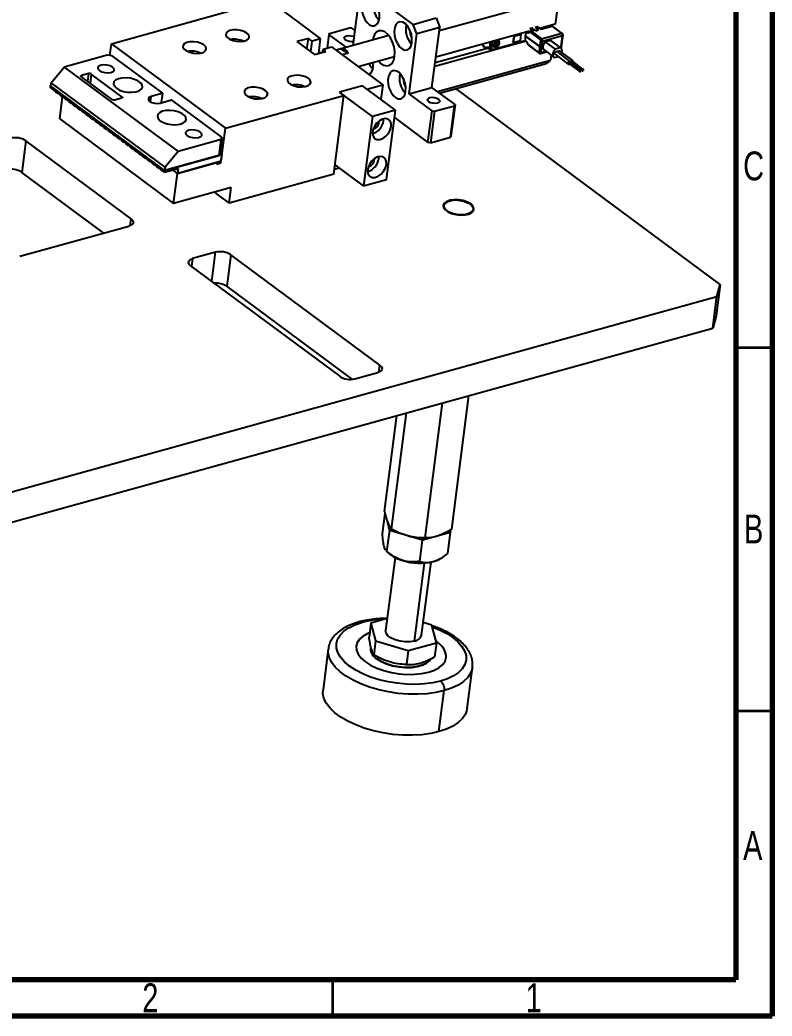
# Model space of a CAD drawing. Header units: millimetres. Extents: x 15 to 836, y 5 to 589.
# Drawn here: x 732.5 to 836, y 5 to 142.1 of the extents above; entities that cross this region are included whole.
import ezdxf

# ---------------------------------------------------------------- set-up
doc = ezdxf.new("R2010")
doc.units = ezdxf.units.MM
doc.styles.add('SLDTEXTSTYLE0', font='TXT', dxfattribs={"width": 0.75})

msp = doc.modelspace()

# ---------------------------------------------------------------- linework, layer by layer
at = {"color": 7, "linetype": 'Continuous', "lineweight": 70}
for p, q in [((836, 589), (836, 5)), ((831, 584), (831, 10)), ((831, 10), (20, 10)), ((836, 5), (15, 5))]:
    msp.add_line(p, q, dxfattribs=at)
at = {"color": 7, "linetype": 'Continuous', "lineweight": 25}
for p, q in [((779.27, 145.94), (778.32, 138.54)), ((786.62, 141.44), (779.99, 146.36)), ((766.75, 144.76), (773.89, 139.47)), ((790.22, 140.62), (806.64, 145.16)), ((806.64, 145.16), (806.16, 141.48)), ((745.11, 138.77), (761.42, 143.29)), ((786.62, 141.44), (789.78, 142.32)), ((787.12, 140.13), (786.62, 141.44)), ((789.78, 142.32), (790.27, 141)), ((806.16, 141.48), (804.04, 140.89)), ((805.68, 141.21), (804.17, 140.79)), ((804.2, 140.77), (805.74, 141.2)), ((805.33, 141.11), (805.2, 141.21)), ((807.06, 140.22), (805.74, 141.2)), ((807.13, 140.21), (805.81, 141.19)), ((775.04, 140.05), (774.8, 138.18)), ((775.09, 140.21), (775.04, 140.05)), ((777.42, 138.29), (775.04, 140.05)), ((775.09, 140.21), (777.85, 140.98)), ((783.27, 139.91), (776.72, 138.09)), ((778.2, 140.92), (777.85, 140.98)), ((778.59, 140.64), (778.2, 140.92)), ((786.05, 131.89), (787.12, 140.13)), ((790.27, 141), (787.12, 140.13)), ((789.21, 132.76), (790.27, 141)), ((802.64, 140.5), (789.75, 136.94)), ((800.4, 138.96), (800.51, 139.83)), ((800.52, 139.83), (800.4, 138.96)), ((800.51, 139.83), (801.5, 140.1)), ((800.52, 139.83), (800.51, 139.83)), ((801.5, 140.1), (800.52, 139.83)), ((801.39, 139.23), (801.5, 140.1)), ((801.5, 140.1), (801.5, 140.1)), ((802.04, 139.81), (802.01, 139.24)), ((802.15, 140.37), (802.04, 139.85)), ((802.04, 139.85), (804.03, 138.38)), ((802.04, 139.81), (804.03, 138.34)), ((802.24, 140.39), (802.37, 140.3)), ((802.37, 140.3), (802.71, 140.4)), ((802.43, 140.29), (802.7, 140.38)), ((802.6, 140.48), (802.6, 140.49)), ((802.6, 140.48), (802.71, 140.4)), ((803, 140.91), (802.68, 140.82)), ((802.7, 140.38), (804.15, 139.3)), ((803.06, 140.89), (802.74, 140.8)), ((802.74, 140.8), (803.17, 140.49)), ((803.12, 140.5), (802.84, 140.42)), ((802.97, 140.43), (803.17, 140.49)), ((802.97, 140.43), (804.28, 139.45)), ((803.49, 140.57), (803.06, 140.89)), ((803.35, 140.7), (803.33, 140.69)), ((803.71, 141.1), (803.4, 141.02)), ((803.77, 141.09), (803.45, 141)), ((803.45, 141), (803.88, 140.68)), ((803.83, 140.7), (803.46, 140.59)), ((803.49, 140.57), (803.88, 140.68)), ((804.2, 140.77), (803.77, 141.09)), ((804.28, 139.45), (807.06, 140.22)), ((804.4, 139.12), (807.18, 139.89)), ((806.98, 138.33), (807.18, 139.89)), ((807.04, 138.38), (807.24, 139.94)), ((807.13, 140.21), (807.13, 140.21)), ((807.24, 139.94), (807.24, 139.94)), ((744.9, 137.15), (745.11, 138.77)), ((745.11, 138.77), (760.79, 127.15)), ((772.2, 139.52), (770.62, 139.08)), ((770.62, 139.08), (773.03, 137.29)), ((772.01, 138.05), (772.2, 139.52)), ((772.71, 139.14), (772.2, 139.52)), ((772.52, 137.67), (772.71, 139.14)), ((773.89, 139.47), (772.71, 139.14)), ((773.64, 137.46), (773.89, 139.47)), ((802.17, 139.12), (789.58, 135.63)), ((797.34, 137.95), (802.01, 139.24)), ((797.68, 138.53), (798.24, 139.2)), ((800.4, 138.96), (801.39, 139.23)), ((800.4, 138.96), (800.4, 138.96)), ((802.21, 139.09), (802.01, 139.24)), ((802.47, 138.62), (802.26, 139.02)), ((802.47, 138.62), (803.92, 137.54)), ((802.58, 138.49), (803.95, 137.47)), ((804.03, 138.38), (804.19, 139.17)), ((804.4, 139.12), (804.24, 138.33)), ((805.52, 139.24), (804.84, 139.05)), ((806.2, 138.05), (804.84, 139.05)), ((806.88, 138.24), (805.52, 139.24)), ((805.58, 139.21), (805.52, 139.24)), ((806.94, 138.2), (805.58, 139.21)), ((744.53, 137.21), (738.6, 135.57)), ((745.22, 137.1), (744.53, 137.21)), ((752.16, 131.96), (745.22, 137.1)), ((773.03, 137.29), (774.61, 137.73)), ((774.17, 137.63), (773.82, 137.53)), ((774.16, 137.61), (774.22, 138.02)), ((774.22, 138.02), (775.4, 138.35)), ((774.61, 137.73), (774.22, 138.02)), ((775.4, 138.35), (782.43, 133.14)), ((776.68, 138.08), (776.01, 137.9)), ((776.68, 138.08), (777.69, 137.48)), ((777.69, 137.48), (776.88, 137.25)), ((796.98, 138.16), (789.65, 136.13)), ((796.84, 138.33), (797.15, 138.11)), ((796.9, 138.22), (797.24, 137.97)), ((796.9, 138.17), (796.96, 138.19)), ((796.95, 138.19), (796.9, 138.17)), ((803.99, 137.58), (804.03, 138.34)), ((804.12, 137.43), (804.97, 137.67)), ((804.24, 138.31), (804.2, 137.56)), ((804.63, 137.92), (805.99, 136.91)), ((805.61, 137.19), (805.52, 136.5)), ((806.15, 137.33), (807.96, 135.99)), ((806.88, 138.24), (806.2, 138.05)), ((808.23, 136.35), (806.42, 137.69)), ((808.58, 136.45), (806.77, 137.79)), ((807.04, 138.38), (807.04, 138.37)), ((779.07, 135.63), (784.07, 137.02)), ((789.98, 132.19), (805.52, 136.5)), ((790.26, 131.99), (804.62, 135.97)), ((806.05, 136.88), (806.56, 137.02)), ((808.02, 136.07), (809.53, 134.95)), ((809.68, 135.15), (808.17, 136.27)), ((808.27, 136.23), (808.27, 136.23)), ((808.27, 136.23), (808.27, 136.23)), ((808.27, 136.21), (808.27, 136.21)), ((808.27, 136.19), (808.27, 136.21)), ((808.27, 136.21), (808.27, 136.19)), ((808.38, 136.16), (809.88, 135.05)), ((810.03, 135.25), (808.52, 136.37)), ((736.8, 133.4), (738.6, 135.57)), ((738.6, 135.57), (754.29, 123.95)), ((741.99, 134.67), (741.01, 134.4)), ((746.56, 131.48), (742.34, 134.61)), ((736.71, 132.71), (736.74, 132.97)), ((736.8, 133.4), (736.74, 132.97)), ((737.24, 132.6), (736.74, 132.97)), ((752.43, 121.35), (736.74, 132.97)), ((752.48, 121.78), (736.8, 133.4)), ((740.96, 134.23), (745.18, 131.1)), ((779.65, 132.99), (776.5, 132.11)), ((784.18, 129.64), (779.65, 132.99)), ((780.26, 132.54), (779.65, 132.99)), ((780.26, 132.54), (782.43, 133.14)), ((782.43, 133.14), (782.17, 131.12)), ((736.71, 132.71), (737.21, 132.34)), ((737.21, 132.34), (737.24, 132.6)), ((737.21, 132.34), (737.45, 132.41)), ((737.42, 132.18), (737.46, 132.44)), ((737.81, 131.89), (737.42, 132.18)), ((737.84, 132.15), (737.46, 132.44)), ((737.81, 131.89), (737.84, 132.15)), ((737.81, 131.89), (738.06, 131.96)), ((738.03, 131.73), (738.06, 131.99)), ((738.41, 131.45), (738.03, 131.73)), ((738.45, 131.71), (738.06, 131.99)), ((738.41, 131.45), (738.45, 131.71)), ((752.16, 131.96), (750.58, 131.52)), ((751.99, 130.68), (752.16, 131.96)), ((760.79, 127.15), (777.1, 131.67)), ((775.7, 120.82), (777.1, 131.67)), ((781.02, 128.76), (776.5, 132.11)), ((776.5, 132.11), (777.1, 131.67)), ((786.05, 131.89), (789.21, 132.76)), ((789.22, 129.54), (786.05, 131.89)), ((792.38, 130.42), (789.21, 132.76)), ((828.86, 105.66), (792.5, 132.61)), ((737.99, 128.44), (738.38, 131.47)), ((738.41, 131.45), (738.66, 131.52)), ((738.63, 131.29), (738.66, 131.55)), ((739.02, 131), (738.63, 131.29)), ((739.05, 131.26), (738.66, 131.55)), ((739.02, 131), (739.05, 131.26)), ((739.02, 131), (739.26, 131.07)), ((739.23, 130.84), (739.27, 131.1)), ((739.62, 130.55), (739.23, 130.84)), ((739.65, 130.81), (739.27, 131.1)), ((739.62, 130.55), (739.65, 130.81)), ((739.62, 130.55), (739.87, 130.62)), ((739.84, 130.39), (739.87, 130.65)), ((740.22, 130.11), (739.84, 130.39)), ((740.26, 130.37), (739.87, 130.65)), ((740.22, 130.11), (740.26, 130.37)), ((740.44, 129.94), (740.47, 130.21)), ((740.86, 129.92), (740.47, 130.21)), ((745.53, 131.04), (746.52, 131.32)), ((751.79, 130.62), (753.37, 131.06)), ((760.3, 125.92), (753.37, 131.06)), ((789.57, 129.49), (792.33, 130.25)), ((791.77, 125.91), (792.33, 130.25)), ((792.38, 130.42), (791.82, 126.08)), ((792.33, 130.25), (792.38, 130.42)), ((740.22, 130.11), (740.47, 130.17)), ((740.83, 129.66), (740.44, 129.94)), ((740.83, 129.66), (740.86, 129.92)), ((740.83, 129.66), (741.07, 129.73)), ((741.04, 129.5), (741.08, 129.76)), ((741.43, 129.21), (741.04, 129.5)), ((741.46, 129.47), (741.08, 129.76)), ((741.43, 129.21), (741.46, 129.47)), ((741.43, 129.21), (741.67, 129.28)), ((741.65, 129.05), (741.68, 129.31)), ((742.03, 128.76), (741.65, 129.05)), ((742.07, 129.03), (741.68, 129.31)), ((742.03, 128.76), (742.07, 129.03)), ((742.03, 128.76), (742.28, 128.83)), ((742.25, 128.6), (742.28, 128.86)), ((742.67, 128.58), (742.28, 128.86)), ((784.18, 129.64), (781.02, 128.76)), ((782.95, 120.09), (784.18, 129.64)), ((788.66, 125.21), (789.22, 129.54)), ((789.57, 129.49), (789.01, 125.15)), ((789.22, 129.54), (789.57, 129.49)), ((737.99, 128.44), (753.67, 116.82)), ((742.63, 128.32), (742.25, 128.6)), ((742.63, 128.32), (742.67, 128.58)), ((742.63, 128.32), (742.88, 128.39)), ((742.85, 128.16), (742.89, 128.42)), ((743.24, 127.87), (742.85, 128.16)), ((743.27, 128.13), (742.89, 128.42)), ((743.24, 127.87), (743.27, 128.13)), ((743.24, 127.87), (743.48, 127.94)), ((743.46, 127.71), (743.49, 127.97)), ((743.84, 127.42), (743.46, 127.71)), ((743.87, 127.68), (743.49, 127.97)), ((743.84, 127.42), (743.87, 127.68)), ((743.84, 127.42), (744.09, 127.49)), ((744.06, 127.26), (744.09, 127.52)), ((744.48, 127.24), (744.09, 127.52)), ((781.02, 128.76), (779.79, 119.22)), ((782.55, 128.17), (782.56, 128.45)), ((784.05, 128.62), (788.66, 125.21)), ((744.44, 126.98), (744.06, 127.26)), ((744.44, 126.98), (744.48, 127.24)), ((744.44, 126.98), (744.69, 127.05)), ((744.66, 126.82), (744.7, 127.08)), ((745.05, 126.53), (744.66, 126.82)), ((745.08, 126.79), (744.7, 127.08)), ((745.05, 126.53), (745.08, 126.79)), ((745.05, 126.53), (745.29, 126.6)), ((745.26, 126.37), (745.3, 126.63)), ((745.65, 126.08), (745.26, 126.37)), ((745.68, 126.34), (745.3, 126.63)), ((745.65, 126.08), (745.68, 126.34)), ((745.65, 126.08), (745.9, 126.15)), ((745.87, 125.92), (745.9, 126.18)), ((746.29, 125.9), (745.9, 126.18)), ((760.18, 122.38), (760.79, 127.15)), ((733.32, 125.42), (732.76, 121.08)), ((747.8, 114.69), (733.32, 125.42)), ((746.25, 125.64), (745.87, 125.92)), ((746.25, 125.64), (746.29, 125.9)), ((746.25, 125.64), (746.5, 125.7)), ((746.47, 125.47), (746.5, 125.74)), ((746.86, 125.19), (746.47, 125.47)), ((746.89, 125.45), (746.5, 125.74)), ((746.86, 125.19), (746.89, 125.45)), ((746.86, 125.19), (747.1, 125.26)), ((747.07, 125.03), (747.11, 125.29)), ((747.46, 124.74), (747.07, 125.03)), ((747.49, 125), (747.11, 125.29)), ((747.46, 124.74), (747.49, 125)), ((747.46, 124.74), (747.71, 124.81)), ((747.68, 124.58), (747.71, 124.84)), ((748.1, 124.56), (747.71, 124.84)), ((760.21, 125.59), (754.29, 123.95)), ((759.93, 123.42), (760.21, 125.59)), ((760.3, 125.92), (760.02, 123.75)), ((760.21, 125.59), (760.3, 125.92)), ((789.01, 125.15), (788.66, 125.21)), ((789.01, 125.15), (791.77, 125.91)), ((791.82, 126.08), (791.77, 125.91)), ((748.06, 124.29), (747.68, 124.58)), ((748.06, 124.29), (748.1, 124.56)), ((748.06, 124.29), (748.31, 124.36)), ((748.28, 124.13), (748.31, 124.39)), ((748.67, 123.85), (748.28, 124.13)), ((748.7, 124.11), (748.31, 124.39)), ((748.67, 123.85), (748.7, 124.11)), ((748.67, 123.85), (748.91, 123.92)), ((748.88, 123.69), (748.92, 123.95)), ((749.27, 123.4), (748.88, 123.69)), ((749.3, 123.66), (748.92, 123.95)), ((749.27, 123.4), (749.3, 123.66)), ((749.27, 123.4), (749.52, 123.47)), ((749.49, 123.24), (749.52, 123.5)), ((749.91, 123.21), (749.52, 123.5)), ((760.33, 123.53), (752.43, 121.35)), ((752.43, 121.35), (759.93, 123.42)), ((754.29, 123.95), (752.48, 121.78)), ((760.02, 123.75), (759.93, 123.42)), ((760.02, 123.75), (760.33, 123.53)), ((760.21, 122.6), (760.33, 123.53)), ((749.87, 122.95), (749.49, 123.24)), ((749.87, 122.95), (749.91, 123.21)), ((749.87, 122.95), (750.12, 123.02)), ((750.09, 122.79), (750.12, 123.05)), ((750.48, 122.51), (750.09, 122.79)), ((750.51, 122.77), (750.12, 123.05)), ((750.48, 122.51), (750.51, 122.77)), ((750.48, 122.51), (750.72, 122.58)), ((750.69, 122.35), (750.73, 122.61)), ((751.08, 122.06), (750.69, 122.35)), ((751.11, 122.32), (750.73, 122.61)), ((751.08, 122.06), (751.11, 122.32)), ((751.08, 122.06), (751.33, 122.13)), ((751.3, 121.9), (751.33, 122.16)), ((751.72, 121.87), (751.33, 122.16)), ((760.21, 122.6), (754.2, 120.94)), ((754.2, 120.94), (759.61, 122.44)), ((759.61, 122.44), (759.58, 122.22)), ((759.58, 122.22), (760.18, 122.38)), ((759.97, 122.53), (760.18, 122.38)), ((779.79, 119.22), (775.87, 122.13)), ((781.88, 122.96), (781.89, 123.25)), ((744.04, 112.73), (732.76, 121.08)), ((751.68, 121.61), (751.3, 121.9)), ((751.68, 121.61), (751.72, 121.87)), ((751.68, 121.61), (751.93, 121.68)), ((751.9, 121.45), (751.93, 121.71)), ((752.39, 121.09), (751.9, 121.45)), ((752.43, 121.35), (751.93, 121.71)), ((752.39, 121.09), (754.29, 121.61)), ((752.39, 121.09), (752.43, 121.35)), ((752.48, 121.78), (752.43, 121.35)), ((754.2, 120.94), (753.57, 121.41)), ((753.67, 116.82), (754.2, 120.94)), ((754.29, 121.61), (754.2, 120.94)), ((775.7, 120.82), (761.29, 116.83)), ((776.5, 121.66), (775.78, 121.46)), ((779.79, 119.22), (782.95, 120.09)), ((761.57, 119), (753.67, 116.82)), ((759.48, 118.18), (759.51, 118.43)), ((759.48, 118.18), (761.29, 116.83)), ((761.29, 116.83), (761.57, 119)), ((791.25, 117.03), (791.17, 116.99)), ((794.68, 116.53), (794.61, 116.59)), ((732.52, 109.54), (747.52, 113.69)), ((759.44, 110.09), (756.28, 109.21)), ((761.53, 109.74), (760.97, 105.41)), ((782.04, 94.55), (761.53, 109.74)), ((756, 108.21), (776.51, 93.02)), ((828.86, 105.66), (828.3, 101.33)), ((828.4, 104), (828.86, 105.66)), ((778.24, 92.61), (760.97, 105.41)), ((684.28, 64.11), (828.4, 104)), ((827.84, 99.66), (828.4, 104)), ((828.3, 101.33), (827.84, 99.66)), ((683.72, 59.77), (827.84, 99.66)), ((778.6, 92.67), (781.76, 93.55)), ((788.28, 70.78), (790.67, 89.38)), ((791.93, 72.01), (794.3, 90.38)), ((783.65, 72), (785.72, 88)), ((782.69, 74.44), (784.39, 87.64)), ((782.39, 71.36), (782.75, 74.17)), ((783.39, 71.82), (783.08, 73.03)), ((783.02, 68.92), (783.39, 71.82)), ((787.89, 70.46), (783.39, 71.82)), ((791.77, 71.53), (787.89, 70.46)), ((791.39, 68.63), (791.77, 71.53)), ((791.68, 71.86), (791.77, 71.53)), ((785.92, 71.06), (785.84, 71.09)), ((787.52, 67.56), (787.89, 70.46)), ((788.19, 70.78), (788.38, 70.78)), ((782.81, 69.1), (782.63, 69.57)), ((782.89, 69.01), (783.17, 68.75)), ((783.02, 68.92), (782.9, 69.03)), ((784.13, 68.09), (782.83, 58.04)), ((787.79, 57.4), (789.09, 67.45)), ((790.18, 67.84), (790.33, 67.92)), ((780.81, 59.08), (780.56, 57.15)), ((783.04, 59.7), (780.81, 59.08)), ((780.81, 59.08), (781.43, 56.64)), ((789.19, 58.79), (788.01, 59.14)), ((789.81, 56.35), (789.19, 58.79)), ((781.43, 56.64), (781.19, 54.71)), ((781.43, 56.64), (785.94, 55.28)), ((785.94, 55.28), (789.81, 56.35)), ((789.81, 56.35), (789.56, 54.42)), ((789.91, 56.48), (789.75, 56.59)), ((789.9, 56.44), (789.76, 56.54)), ((789.91, 56.48), (789.9, 56.44)), ((774.94, 55.53), (774.22, 49.89)), ((780.76, 55.66), (780.75, 55.61)), ((785.94, 55.28), (785.69, 53.35)), ((781.62, 54.18), (781.61, 54.14)), ((794.05, 47.33), (794.78, 52.97)), ((790.17, 44.14), (790.89, 49.78))]:
    msp.add_line(p, q, dxfattribs=at)
at = {"color": 8, "linetype": 'Continuous', "lineweight": 25}
for p, q in [((805.28, 141.11), (805.16, 141.2)), ((804.16, 140.8), (805.28, 141.11)), ((797.15, 138.11), (797.26, 139.01)), ((797.48, 139.08), (797.34, 137.95)), ((804.2, 137.56), (804.87, 137.74)), ((806.82, 138.29), (806.98, 138.33)), ((741.01, 134.4), (740.98, 134.21)), ((741.85, 133.57), (741.99, 134.67)), ((742.34, 134.61), (742.18, 133.33)), ((746.54, 131.33), (746.56, 131.48)), ((750.48, 130.79), (750.58, 131.52)), ((790.87, 116.26), (790.81, 116.22)), ((794.85, 116.27), (794.92, 116.2)), ((747.68, 113.75), (747.8, 114.69)), ((758.92, 106.05), (759.44, 110.09)), ((756.28, 109.21), (756.14, 108.11)), ((781.92, 93.6), (782.04, 94.55)), ((786.82, 56.6), (788.2, 67.33))]:
    msp.add_line(p, q, dxfattribs=at)
at = {"color": 7, "linetype": 'Continuous', "lineweight": 35}
for p, q in [((831, 97), (836, 97)), ((831, 47), (836, 47)), ((775.5, 10), (775.5, 5))]:
    msp.add_line(p, q, dxfattribs=at)
at = {"color": 7, "linetype": 'Continuous', "lineweight": 25, "flags": 128}
for points in [[(781.97, 142.28), (781.98, 142.83), (781.89, 143.41), (781.69, 143.97), (781.41, 144.46), (781.08, 144.84), (780.71, 145.07), (780.35, 145.12), (780.03, 145.01), (779.77, 144.73), (779.6, 144.32), (779.54, 143.8), (779.58, 143.23), (779.73, 142.65), (779.97, 142.12), (780.28, 141.68), (780.63, 141.38), (781, 141.23), (781.34, 141.26), (781.63, 141.46), (781.85, 141.81), (781.97, 142.28)], [(786.45, 138.96), (786.46, 139.51), (786.37, 140.09), (786.17, 140.65), (785.89, 141.14), (785.56, 141.52), (785.19, 141.75), (784.83, 141.8), (784.51, 141.69), (784.25, 141.41), (784.08, 141), (784.02, 140.48), (784.06, 139.91), (784.21, 139.33), (784.45, 138.8), (784.76, 138.36), (785.11, 138.06), (785.48, 137.91), (785.82, 137.94), (786.11, 138.14), (786.33, 138.49), (786.45, 138.96)], [(763.75, 140.25), (763.36, 140.47), (762.88, 140.62), (762.35, 140.7), (761.83, 140.69), (761.39, 140.59), (761.06, 140.42), (760.88, 140.19), (760.87, 139.93), (761.04, 139.67), (761.36, 139.43), (761.81, 139.24), (762.32, 139.12), (762.85, 139.09), (763.34, 139.14), (763.73, 139.28), (763.99, 139.48), (764.08, 139.73), (764, 140), (763.75, 140.25)], [(778.39, 139.08), (778.2, 139.06), (777.87, 139.08), (777.56, 139.16), (777.31, 139.29), (777.16, 139.45), (777.14, 139.62), (777.25, 139.76), (777.47, 139.86), (777.76, 139.9), (778.09, 139.88), (778.41, 139.8), (778.48, 139.77)], [(784.07, 137.04), (784.09, 137.67), (784, 138.33), (783.8, 138.98), (783.51, 139.57), (783.15, 140.05), (782.74, 140.4), (782.32, 140.57), (781.92, 140.57), (781.57, 140.39), (781.29, 140.05), (781.11, 139.56), (781.06, 139.3)], [(757.83, 138.61), (757.44, 138.83), (756.96, 138.98), (756.43, 139.06), (755.91, 139.05), (755.46, 138.95), (755.13, 138.78), (754.96, 138.55), (754.95, 138.29), (755.12, 138.03), (755.44, 137.79), (755.88, 137.6), (756.4, 137.48), (756.93, 137.45), (757.42, 137.5), (757.81, 137.64), (758.07, 137.84), (758.16, 138.09), (758.08, 138.36), (757.83, 138.61)], [(797.68, 138.63), (797.69, 138.47), (797.76, 138.35), (797.88, 138.29), (798.03, 138.29), (798.19, 138.37), (798.33, 138.5), (798.44, 138.67), (798.49, 138.85), (798.48, 139.01), (798.42, 139.13), (798.3, 139.19), (798.15, 139.18), (797.99, 139.11), (797.84, 138.97), (797.74, 138.81), (797.68, 138.63)], [(804.84, 139.05), (804.71, 138.91), (804.59, 138.74), (804.52, 138.57), (804.47, 138.39), (804.47, 138.22), (804.51, 138.08), (804.58, 137.96), (804.63, 137.92)], [(806.2, 138.05), (806.06, 137.9), (805.95, 137.74), (805.87, 137.56), (805.83, 137.38), (805.83, 137.22), (805.87, 137.07), (805.94, 136.95), (806.05, 136.88)], [(806.15, 137.33), (806.13, 137.35), (806.11, 137.42), (806.12, 137.5), (806.15, 137.58), (806.21, 137.65), (806.29, 137.69), (806.36, 137.71), (806.42, 137.69), (806.42, 137.69)], [(806.49, 137.64), (806.49, 137.65), (806.55, 137.73), (806.61, 137.78), (806.69, 137.81), (806.75, 137.8), (806.77, 137.79)], [(743.47, 135.08), (743.8, 134.91), (744.21, 134.8), (744.65, 134.77), (745.04, 134.82), (745.33, 134.95), (745.47, 135.14), (745.44, 135.36), (745.25, 135.57), (744.92, 135.74), (744.51, 135.85), (744.07, 135.88), (743.68, 135.83), (743.39, 135.7), (743.25, 135.51), (743.28, 135.29), (743.47, 135.08)], [(781.09, 136.19), (781.1, 136.18), (781.11, 136.17)], [(781.1, 135.56), (781.11, 136.11), (781.11, 136.17)], [(781.86, 136.41), (782.18, 136.07), (782.6, 135.81), (783.01, 135.72), (783.39, 135.81), (783.71, 136.08), (783.94, 136.5), (784.07, 137.04)], [(808.27, 136.23), (808.26, 136.3), (808.23, 136.35), (808.17, 136.37), (808.1, 136.35), (808.02, 136.31), (807.96, 136.24), (807.93, 136.16), (807.92, 136.08), (807.93, 136.01), (807.98, 135.97), (808.05, 135.97), (808.12, 135.99)], [(808, 136.14), (808.01, 136.18), (808.03, 136.22), (808.07, 136.26), (808.11, 136.28), (808.15, 136.28), (808.17, 136.27)], [(808.62, 136.29), (808.63, 136.35), (808.61, 136.42), (808.56, 136.46), (808.5, 136.47), (808.42, 136.44), (808.36, 136.38), (808.3, 136.31), (808.27, 136.23), (808.27, 136.23)], [(808.35, 136.24), (808.36, 136.28), (808.39, 136.32), (808.42, 136.35), (808.46, 136.37), (808.5, 136.38), (808.52, 136.37)], [(808.43, 136.07), (808.45, 136.08), (808.47, 136.09)], [(740.96, 134.23), (740.93, 134.25), (740.92, 134.28), (740.91, 134.3), (740.91, 134.32), (740.92, 134.35), (740.94, 134.37), (740.97, 134.38), (741.01, 134.4)], [(772.2, 133.99), (771.81, 134.21), (771.32, 134.36), (770.79, 134.44), (770.28, 134.43), (769.83, 134.33), (769.5, 134.16), (769.32, 133.93), (769.32, 133.67), (769.49, 133.41), (769.81, 133.17), (770.25, 132.98), (770.77, 132.86), (771.3, 132.83), (771.78, 132.89), (772.18, 133.02), (772.44, 133.22), (772.53, 133.47), (772.45, 133.74), (772.2, 133.99)], [(785.58, 132.24), (785.59, 132.79), (785.5, 133.37), (785.3, 133.93), (785.02, 134.42), (784.69, 134.8), (784.33, 135.02), (783.97, 135.08), (783.64, 134.97), (783.39, 134.69), (783.22, 134.28), (783.15, 133.76), (783.19, 133.19), (783.34, 132.61), (783.58, 132.08), (783.89, 131.64), (784.24, 131.34), (784.61, 131.19), (784.95, 131.22), (785.25, 131.42), (785.46, 131.77), (785.58, 132.24)], [(809.5, 135.02), (809.51, 134.98), (809.52, 134.95), (809.55, 134.94), (809.59, 134.94), (809.63, 134.96), (809.66, 134.99), (809.69, 135.03), (809.7, 135.08), (809.7, 135.12), (809.68, 135.15), (809.65, 135.16), (809.62, 135.16), (809.58, 135.14), (809.54, 135.11), (809.52, 135.07), (809.5, 135.02)], [(809.86, 135.12), (809.86, 135.08), (809.88, 135.05), (809.91, 135.04), (809.94, 135.04), (809.98, 135.06), (810.02, 135.09), (810.04, 135.13), (810.06, 135.18), (810.05, 135.21), (810.04, 135.24), (810.01, 135.26), (809.97, 135.26), (809.93, 135.24), (809.9, 135.21), (809.87, 135.16), (809.86, 135.12)], [(745.8, 132.65), (746.22, 132.41), (746.75, 132.23), (747.34, 132.12), (747.92, 132.1), (748.46, 132.17), (748.91, 132.32), (749.21, 132.53), (749.36, 132.8), (749.32, 133.1), (749.12, 133.39), (748.76, 133.66), (748.28, 133.87), (747.71, 134.02), (747.12, 134.08), (746.55, 134.06), (746.06, 133.95), (745.68, 133.76), (745.45, 133.52), (745.39, 133.23), (745.51, 132.94), (745.8, 132.65)], [(766.27, 132.35), (765.89, 132.57), (765.4, 132.73), (764.87, 132.8), (764.36, 132.79), (763.91, 132.69), (763.58, 132.52), (763.4, 132.29), (763.4, 132.03), (763.56, 131.77), (763.89, 131.53), (764.33, 131.34), (764.84, 131.22), (765.37, 131.19), (765.86, 131.25), (766.26, 131.38), (766.51, 131.59), (766.61, 131.83), (766.52, 132.1), (766.27, 132.35)], [(746.56, 131.48), (746.59, 131.46), (746.61, 131.44), (746.61, 131.41), (746.61, 131.39), (746.6, 131.37), (746.58, 131.35), (746.55, 131.33), (746.52, 131.32)], [(750.58, 131.52), (750.32, 131.4), (750.19, 131.24), (750.22, 131.04), (750.39, 130.85), (750.68, 130.7), (751.05, 130.6), (751.44, 130.57), (751.79, 130.62)], [(790.11, 131.17), (790.26, 131.01), (790.28, 130.85), (790.17, 130.71), (789.96, 130.61), (789.66, 130.56), (789.33, 130.59), (789.02, 130.67), (788.77, 130.8), (788.63, 130.96), (788.6, 131.12), (788.71, 131.27), (788.93, 131.37), (789.23, 131.41), (789.55, 131.39), (789.87, 131.3), (790.11, 131.17)], [(751.83, 128.18), (752.26, 127.94), (752.78, 127.76), (753.37, 127.65), (753.96, 127.63), (754.5, 127.7), (754.94, 127.85), (755.24, 128.06), (755.39, 128.33), (755.36, 128.63), (755.15, 128.92), (754.79, 129.19), (754.31, 129.4), (753.75, 129.55), (753.15, 129.61), (752.59, 129.59), (752.09, 129.48), (751.71, 129.29), (751.48, 129.05), (751.43, 128.76), (751.55, 128.47), (751.83, 128.18)], [(783.6, 127.39), (783.59, 127.82), (783.44, 128.18), (783.17, 128.4), (782.81, 128.48), (782.4, 128.41), (781.97, 128.18), (781.58, 127.83), (781.28, 127.39), (781.08, 126.91), (781.02, 126.45), (781.1, 126.05), (781.32, 125.75), (781.64, 125.6), (782.03, 125.6), (782.46, 125.75), (782.87, 126.04), (783.22, 126.44), (783.47, 126.91), (783.6, 127.39)], [(755.54, 126.14), (755.87, 125.97), (756.28, 125.86), (756.71, 125.83), (757.1, 125.88), (757.39, 126.01), (757.53, 126.2), (757.51, 126.42), (757.31, 126.63), (756.99, 126.8), (756.57, 126.91), (756.14, 126.94), (755.75, 126.89), (755.46, 126.76), (755.32, 126.57), (755.35, 126.35), (755.54, 126.14)], [(782.93, 122.18), (782.92, 122.62), (782.77, 122.97), (782.5, 123.2), (782.14, 123.28), (781.72, 123.2), (781.3, 122.97), (780.91, 122.62), (780.61, 122.18), (780.41, 121.71), (780.35, 121.24), (780.43, 120.84), (780.65, 120.55), (780.97, 120.39), (781.36, 120.39), (781.79, 120.55), (782.2, 120.84), (782.55, 121.24), (782.8, 121.7), (782.93, 122.18)], [(794.54, 116.73), (794.09, 116.99), (793.52, 117.19), (792.9, 117.3), (792.28, 117.32), (791.71, 117.25), (791.24, 117.09), (790.91, 116.86), (790.76, 116.57), (790.79, 116.26), (791.01, 115.95), (791.39, 115.67), (791.9, 115.44), (792.5, 115.28), (793.13, 115.21), (793.74, 115.24), (794.26, 115.35), (794.67, 115.55), (794.91, 115.81), (794.97, 116.12), (794.84, 116.43), (794.54, 116.73)], [(790.87, 116.26), (790.85, 116.58), (791.02, 116.86), (791.37, 117.09), (791.86, 117.23), (792.46, 117.28), (793.09, 117.23), (793.7, 117.09), (794.23, 116.86), (794.63, 116.58), (794.85, 116.27)], [(794.85, 116.27), (794.87, 115.95), (794.7, 115.67), (794.35, 115.45), (793.86, 115.3), (793.26, 115.25), (792.63, 115.3), (792.02, 115.44), (791.49, 115.67), (791.09, 115.95), (790.87, 116.26)], [(747.8, 114.69), (747.96, 114.56), (748.06, 114.41), (748.1, 114.26), (748.09, 114.12), (748.03, 113.99), (747.91, 113.87), (747.74, 113.77), (747.52, 113.69)], [(756, 108.21), (755.85, 108.35), (755.75, 108.49), (755.7, 108.64), (755.71, 108.78), (755.78, 108.92), (755.9, 109.04), (756.07, 109.13), (756.28, 109.21)], [(782.04, 94.55), (782.19, 94.41), (782.3, 94.26), (782.34, 94.12), (782.33, 93.98), (782.27, 93.84), (782.15, 93.72), (781.97, 93.62), (781.76, 93.55)], [(790.4, 51.09), (789.34, 50.85), (788.18, 50.7), (786.96, 50.64), (785.7, 50.67), (784.42, 50.79), (783.16, 50.99), (781.93, 51.28), (780.76, 51.65), (779.68, 52.09), (778.71, 52.59), (777.87, 53.15), (777.17, 53.74), (776.63, 54.36), (776.25, 55), (776.06, 55.63), (776.05, 56.26), (776.22, 56.87), (776.56, 57.43), (777.08, 57.96), (777.76, 58.42), (778.59, 58.82), (779.55, 59.14)], [(780.63, 57.72), (780.4, 57.63), (779.74, 57.27), (779.24, 56.85), (778.91, 56.38), (778.77, 55.86), (778.81, 55.33), (779.05, 54.79), (779.46, 54.25), (780.04, 53.75)], [(786.82, 56.6), (786.2, 56.49), (785.51, 56.48), (784.81, 56.57), (784.14, 56.75), (783.57, 57.02), (783.14, 57.33), (782.89, 57.68), (782.83, 58.03), (782.83, 58.04)], [(780.04, 53.75), (780.77, 53.28), (781.63, 52.87), (782.59, 52.53), (783.62, 52.27), (784.69, 52.1), (785.77, 52.01), (786.83, 52.02), (787.83, 52.13), (788.74, 52.32), (789.54, 52.6), (790.21, 52.96), (790.71, 53.38), (791.03, 53.85), (791.18, 54.36), (791.13, 54.9), (790.9, 55.44), (790.49, 55.97), (789.91, 56.48)], [(781.61, 54.14), (782.22, 53.77), (782.95, 53.45), (783.76, 53.2), (784.63, 53.04), (785.51, 52.96), (786.37, 52.98), (787.17, 53.08), (787.87, 53.28), (788.44, 53.55), (788.87, 53.89), (789.02, 54.09)], [(781.62, 54.18), (782.22, 53.81), (782.95, 53.49), (783.77, 53.25), (784.63, 53.08), (785.52, 53), (786.38, 53.02), (787.17, 53.13), (787.87, 53.32), (788.45, 53.59), (788.87, 53.93), (788.99, 54.08)], [(790.17, 44.14), (789.04, 43.88), (787.81, 43.71), (786.52, 43.64), (785.19, 43.65), (783.83, 43.76), (782.48, 43.96), (781.16, 44.24), (779.9, 44.61), (778.71, 45.05), (777.63, 45.56), (776.67, 46.12), (775.85, 46.73), (775.18, 47.38), (774.67, 48.05), (774.35, 48.72), (774.21, 49.4), (774.22, 49.89)], [(794.05, 47.33), (794.02, 47.15), (793.8, 46.52), (793.39, 45.92), (792.81, 45.38), (792.07, 44.89), (791.19, 44.48), (790.17, 44.14)]]:
    msp.add_lwpolyline(points, dxfattribs=at)
at = {"color": 8, "linetype": 'Continuous', "lineweight": 25, "flags": 128}
for points in [[(805.29, 141.1), (805.29, 141.1), (805.28, 141.11)], [(796.15, 138.71), (796.25, 138.54), (796.45, 138.34), (796.66, 138.27), (796.84, 138.33)], [(789.25, 58.55), (790.26, 58.13), (791.24, 57.63), (792.08, 57.08), (792.78, 56.49), (793.32, 55.87), (793.69, 55.23), (793.89, 54.59), (793.9, 53.97), (793.73, 53.36), (793.38, 52.79), (792.87, 52.27), (792.19, 51.81), (791.36, 51.41), (790.4, 51.09)], [(790.89, 49.78), (789.76, 49.52), (788.54, 49.35), (787.25, 49.28), (785.91, 49.29), (784.56, 49.4), (783.21, 49.6), (781.89, 49.88), (780.63, 50.25), (779.44, 50.69), (778.36, 51.2), (777.4, 51.76), (776.57, 52.37), (775.9, 53.02), (775.4, 53.68), (775.08, 54.36), (774.93, 55.04), (774.95, 55.54)], [(794.78, 52.96), (794.75, 52.79), (794.53, 52.16), (794.12, 51.56), (793.54, 51.02), (792.8, 50.53), (791.91, 50.12), (790.89, 49.78)]]:
    msp.add_lwpolyline(points, dxfattribs=at)
at = {"color": 7, "linetype": 'Continuous', "lineweight": 25}
for centre, radius, start, end in [((784.14, 144.11), 3.03, 167.9554, 222.9891), ((788.62, 140.79), 3.03, 167.9554, 222.9891), ((805.72, 141.07), 0.15, 53.4611, 105.4723), ((787.95, 140.61), 1.82, 176.2244, 214.7199), ((802.29, 139.8), 0.257, 168.3471, 176.9568), ((802.7, 140.76), 0.0624, 48.1303, 111.5782), ((802.78, 140.5), 0.12, 234.2547, 242.9036), ((803.01, 140.84), 0.0644, 48.654, 102.8073), ((803.13, 140.44), 0.0659, 49.332, 102.1294), ((803.41, 140.95), 0.0624, 48.1303, 111.5782), ((803.73, 141.04), 0.0644, 48.654, 102.8073), ((803.84, 140.63), 0.0659, 49.332, 102.1294), ((806.8, 139.94), 0.378, 352.8484, 48.1493), ((762.01, 136.37), 3.03, 65.3945, 99.9093), ((797.66, 139.06), 0.621, 273.969, 12.9537), ((804.35, 139.26), 0.205, 109.1814, 168.0663), ((804.36, 139.42), 0.298, 236.6866, 278.3385), ((756.09, 134.73), 3.03, 65.3947, 99.9091), ((776.81, 137.14), 0.948, 20.8267, 97.7094), ((804.12, 137.79), 0.244, 238.1169, 289.4267), ((804.19, 138.63), 0.298, 236.6998, 278.3144), ((804.28, 138.32), 0.257, 168.3471, 176.9568), ((804.15, 138.54), 0.244, 238.0966, 289.4353), ((804.34, 138.31), 0.0999, 168.2306, 177.0733), ((806.6, 137.8), 0.515, 333.7221, 57.1147), ((782.91, 137.1), 2.57, 204.3024, 223.9209), ((803.66, 138.63), 2.83, 289.8575, 311.047), ((808.07, 136.12), 0.0724, 166.2493, 230.5094), ((808.42, 136.22), 0.0724, 166.2493, 230.5094), ((742.1, 134.24), 0.446, 57.3873, 103.9872), ((779.91, 135.58), 1.19, 300.6407, 358.9889), ((787.75, 134.07), 3.03, 167.9554, 222.9891), ((770.46, 130.11), 3.03, 65.3941, 99.9099), ((787.09, 133.88), 1.82, 176.2244, 214.7199), ((745.42, 131.48), 0.446, 237.3892, 283.9861), ((764.54, 128.47), 3.03, 65.3943, 99.9097), ((780.39, 128.48), 2.18, 287.0611, 351.8925), ((780.84, 128.12), 1.12, 284.5302, 2.3921), ((731.88, 123.17), 2.68, 57.3884, 103.9866), ((779.72, 123.27), 2.18, 287.061, 351.8932), ((780.17, 122.92), 1.12, 284.5401, 2.3821), ((731.32, 118.83), 2.68, 57.3884, 103.9866), ((760.09, 107.49), 2.68, 57.3886, 103.9863), ((759.52, 103.12), 2.71, 57.6314, 95.8937), ((777.96, 95.27), 2.68, 237.3885, 283.9865), ((788.1, 79.37), 8.59, 255.3071, 270.5974), ((786.56, 72.71), 5.22, 229.4166, 254.8163), ((787.55, 75.21), 7.9, 252.637, 283.3883), ((788.47, 71.01), 3.6, 284.6515, 298.3427), ((781.28, 55.15), 2.61, 104.5049, 163.9438), ((786.68, 57.75), 1.16, 276.7047, 342.084), ((788.72, 54.29), 2.45, 359.4785, 61.0312), ((782.4, 55.58), 1.64, 178.9794, 241.5298), ((782.4, 55.63), 1.64, 178.9794, 241.5298)]:
    msp.add_arc(centre, radius, start, end, dxfattribs=at)
at = {"color": 8, "linetype": 'Continuous', "lineweight": 25}
for centre, radius, start, end in [((805.7, 141.15), 0.0659, 49.332, 102.1294), ((805.77, 141.12), 0.0819, 55.9293, 109.011), ((805.31, 141.03), 0.0872, 78.428, 108.0833), ((807.08, 140.14), 0.0819, 55.9293, 109.011), ((807.17, 139.96), 0.0708, 276.8517, 339.5666), ((804.01, 137.53), 0.0858, 172.9639, 230.1627), ((806.82, 138.34), 0.164, 310.5523, 357.1134), ((806.97, 138.4), 0.0709, 276.8852, 339.4407), ((783.01, 46.05), 13.54, 91.6302, 104.8176)]:
    msp.add_arc(centre, radius, start, end, dxfattribs=at)
at = {"color": 7, "linetype": 'Continuous', "lineweight": 25}
for centre, major_axis, ratio, start_param, end_param in [((802.39, 140.44), (-0.026, 0.148), 0.612771, 2.565841, 3.230182), ((802.8, 140.41), (0.178, 0.055), 0.026934, 1.386121, 2.204365), ((802.95, 140.3), (0.208, -0.039), 0.618799, 1.605219, 2.269561), ((802.2, 138.96), (-0.052, 0.141), 0.527869, 4.942845, 5.607186), ((802.58, 138.67), (-0.111, 0.211), 0.506826, 1.548535, 2.366779), ((804.13, 139.21), (-0.0176, 0.0987), 0.612771, 4.136637, 5.707433), ((804.25, 139.23), (-0.058, 0.243), 0.589908, 4.100339, 5.671135), ((797.27, 138.14), (-0.083, 0.194), 0.579382, 1.493805, 3.064602), ((803.93, 137.63), (-0.0345, 0.0941), 0.527869, 2.465594, 4.03639)]:
    msp.add_ellipse(centre, major_axis=major_axis, ratio=ratio, start_param=start_param, end_param=end_param, dxfattribs=at)
at = {"color": 8, "linetype": 'Continuous', "lineweight": 25}
msp.add_ellipse((804.05, 137.67), major_axis=(-0.075, 0.239), ratio=0.555659, start_param=3.120707, end_param=4.060403, dxfattribs=at)
at = {"color": 7, "linetype": 'Continuous', "lineweight": 25}
for points, knots in [([(807.24, 139.94), (807.24, 139.96), (807.24, 140.01), (807.22, 140.09), (807.18, 140.16), (807.15, 140.19), (807.13, 140.21)], [0, 0, 0, 0, 0.245838, 0.494555, 0.74591, 1, 1, 1, 1]), ([(796.12, 138.7), (796.13, 138.68), (796.18, 138.55), (796.29, 138.4), (796.41, 138.32), (796.44, 138.31)], [0, 0, 0, 0, 0.093971, 0.764832, 1, 1, 1, 1]), ([(796.44, 138.31), (796.49, 138.26), (796.62, 138.16), (796.82, 138.14), (796.94, 138.19), (796.99, 138.22)], [0, 0, 0, 0, 0.3292088, 0.7153971, 1, 1, 1, 1]), ([(796.84, 138.33), (796.84, 138.33), (796.85, 138.32), (796.86, 138.29), (796.88, 138.25), (796.9, 138.23), (796.9, 138.23)], [0, 0, 0, 0, 0.014338, 0.356848, 0.732818, 1, 1, 1, 1]), ([(803.95, 137.47), (803.98, 137.45), (804.02, 137.43), (804.08, 137.42), (804.11, 137.43), (804.12, 137.43)], [0, 0, 0, 0, 0.4286669, 0.814695, 1, 1, 1, 1]), ([(806.92, 138.21), (806.93, 138.22), (806.96, 138.23), (807, 138.27), (807.02, 138.32), (807.03, 138.36), (807.04, 138.37)], [0, 0, 0, 0, 0.184802, 0.468674, 0.741975, 1, 1, 1, 1]), ([(782.69, 74.44), (782.75, 74.15), (782.89, 73.56), (783.05, 73.11), (783.13, 72.89)], [0, 0, 0, 0, 0.501638, 1, 1, 1, 1]), ([(783.13, 72.89), (783.21, 72.7), (783.38, 72.32), (783.56, 72.11), (783.65, 72)], [0, 0, 0, 0, 0.502076, 1, 1, 1, 1]), ([(782.63, 69.57), (782.58, 69.82), (782.48, 70.31), (782.42, 71.01), (782.39, 71.36)], [0, 0, 0, 0, 0.497797, 1, 1, 1, 1]), ([(785.92, 71.06), (785.53, 71.18), (784.75, 71.42), (784.02, 71.81), (783.65, 72)], [0, 0, 0, 0, 0.500251, 1, 1, 1, 1]), ([(791.93, 72.01), (791.62, 71.82), (791, 71.43), (790.37, 71.19), (790.06, 71.07)], [0, 0, 0, 0, 0.500369, 1, 1, 1, 1]), ([(788.28, 70.78), (787.89, 70.79), (787.1, 70.8), (786.32, 70.98), (785.92, 71.06)], [0, 0, 0, 0, 0.500367, 1, 1, 1, 1]), ([(790.06, 71.07), (789.75, 70.98), (789.14, 70.81), (788.56, 70.79), (788.28, 70.78)], [0, 0, 0, 0, 0.500254, 1, 1, 1, 1]), ([(785.2, 67.67), (784.81, 67.82), (784.03, 68.12), (783.36, 68.66), (783.02, 68.92)], [0, 0, 0, 0, 0.497797, 1, 1, 1, 1]), ([(789.38, 67.53), (789.73, 67.65), (790.41, 67.9), (791.07, 68.39), (791.39, 68.63)], [0, 0, 0, 0, 0.498916, 1, 1, 1, 1]), ([(787.52, 67.56), (787.14, 67.51), (786.39, 67.41), (785.59, 67.59), (785.2, 67.67)], [0, 0, 0, 0, 0.4990547, 1, 1, 1, 1]), ([(787.52, 67.56), (787.81, 67.49), (788.38, 67.34), (789.05, 67.47), (789.38, 67.53)], [0, 0, 0, 0, 0.500837, 1, 1, 1, 1]), ([(779.17, 59.23), (778.99, 59.18), (778.47, 59.03), (777.67, 58.71), (776.84, 58.25), (776.13, 57.71), (775.58, 57.12), (775.2, 56.46), (774.99, 55.94), (774.97, 55.62), (774.96, 55.54)], [0, 0, 0, 0, 0.079377, 0.231399, 0.384545, 0.537885, 0.688682, 0.818179, 0.95636, 1, 1, 1, 1]), ([(783.12, 59.72), (783.06, 59.72), (782.59, 59.73), (781.73, 59.68), (780.57, 59.55), (779.73, 59.38), (779.27, 59.26), (779.17, 59.23)], [0, 0, 0, 0, 0.041773, 0.329737, 0.618711, 0.90916, 1, 1, 1, 1]), ([(794.76, 52.95), (794.78, 53.11), (794.83, 53.5), (794.74, 54.13), (794.5, 54.82), (794.11, 55.49), (793.58, 56.15), (792.9, 56.78), (792.09, 57.37), (791.16, 57.9), (790.2, 58.36), (789.51, 58.6), (789.2, 58.71)], [0, 0, 0, 0, 0.065875, 0.162557, 0.260157, 0.361165, 0.466614, 0.575739, 0.686732, 0.797911, 0.908594, 1, 1, 1, 1]), ([(781.19, 54.71), (781.12, 54.83), (781, 55.05), (780.83, 55.59), (780.68, 56.29), (780.6, 56.86), (780.56, 57.15)], [0, 0, 0, 0, 0.249755, 0.499195, 0.749711, 1, 1, 1, 1]), ([(785.69, 53.35), (785.31, 53.38), (784.55, 53.43), (783.39, 53.69), (782.26, 54.12), (781.54, 54.52), (781.19, 54.71)], [0, 0, 0, 0, 0.249755, 0.499194, 0.74971, 1, 1, 1, 1]), ([(785.69, 53.35), (786, 53.35), (786.61, 53.36), (787.58, 53.55), (788.58, 53.9), (789.23, 54.25), (789.56, 54.42)], [0, 0, 0, 0, 0.250901, 0.500297, 0.751148, 1, 1, 1, 1]), ([(790.4, 51.09), (790.48, 51.02), (790.64, 50.88), (790.81, 50.53), (790.91, 50.14), (790.9, 49.9), (790.89, 49.78)], [0, 0, 0, 0, 0.25, 0.499992, 0.749995, 1, 1, 1, 1])]:
    msp.add_open_spline(points, degree=3, knots=knots, dxfattribs=at)
at = {"color": 8, "linetype": 'Continuous', "lineweight": 25}
msp.add_open_spline([(779.55, 59.14), (779.46, 59.19), (779.33, 59.27), (779.22, 59.23), (779.17, 59.22)], degree=3, knots=[0, 0, 0, 0, 0.619923, 1, 1, 1, 1], dxfattribs=at)

# ---------------------------------------------------------------- texts
at = {"color": 7, "linetype": 'Continuous', "lineweight": 0, "char_height": 3.97, "attachment_point": 2, "style": 'SLDTEXTSTYLE0'}
for s, insert in [('C', (833.46, 123.95)), ('B', (833.47, 74)), ('A', (833.34, 30.45)), ('2', (750.46, 9.5)), ('1', (803.21, 9.5))]:
    msp.add_mtext(s, dxfattribs=dict(at, insert=insert))

doc.saveas('drawing.dxf')
